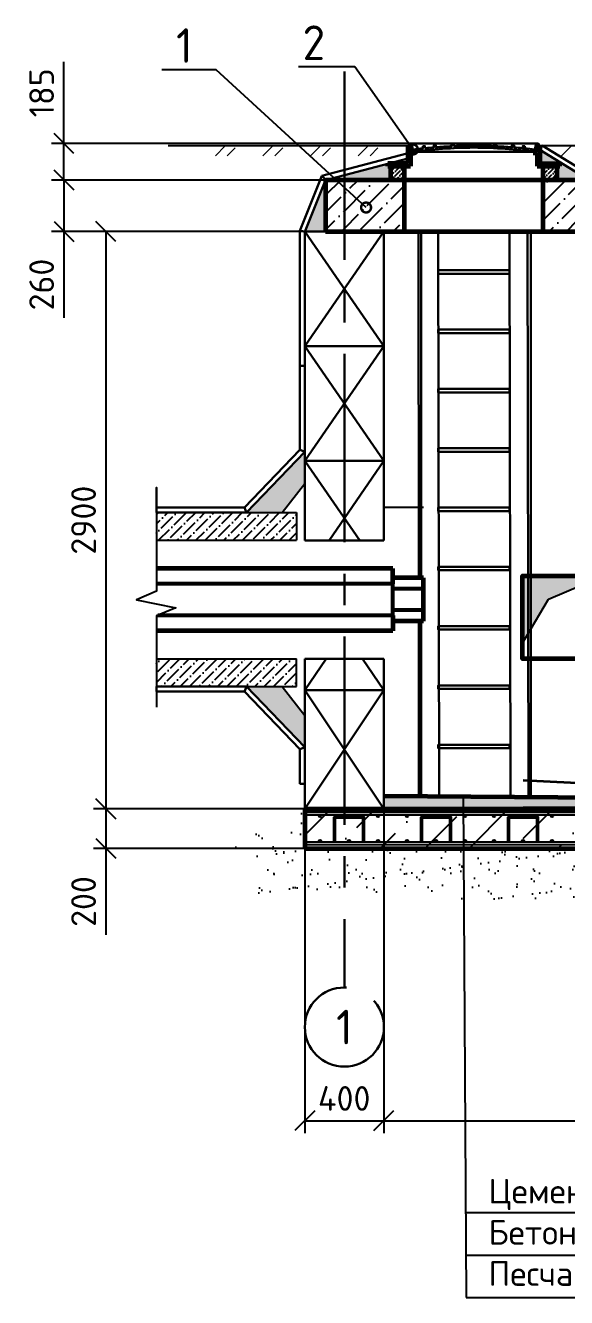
# Model space of a CAD drawing. Header units: metres. Extents: x -18 to 14983, y 1157 to 3877.
# Drawn here: x 6149.2 to 6203.9, y 2145.2 to 2273.9 of the extents above; entities that cross this region are included whole.
import ezdxf
from ezdxf import colors
from ezdxf.entities.mleader import LeaderData, LeaderLine
from ezdxf.math import Vec2, Vec3

# ---------------------------------------------------------------- set-up
doc = ezdxf.new("R2010")
doc.units = ezdxf.units.M
doc.linetypes.add('осевая2', pattern=[28.575, 19.05, -3.175, 3.175, -3.175])
for name, color, linetype, lineweight in [('Осевая', 2, 'осевая2', 30), ('Основной', 1, 'Continuous', 60), ('Размер 3.5', 250, 'Continuous', 35), ('Размеры на чертеже', 250, 'Continuous', 25), ('Тонкие', 5, 'Continuous', 30)]:
    doc.layers.add(name, color=color, linetype=linetype, lineweight=lineweight)
doc.layers.add('Штриховка', color=7, linetype='Continuous')
doc.styles.add('-ISOCPEUR-', font='isocpeur.ttf')
doc.styles.add('GOST', font='GOST_Common.ttf')
doc.styles.get("Standard").update_dxf_attribs({"font": 'GOST_Common.ttf'})
doc.dimstyles.new('М 1 к 50', dxfattribs={"dimtxt": 2.5, "dimasz": 2, "dimexe": 1.25, "dimexo": 0, "dimgap": 1, "dimtad": 1, "dimdec": 0, "dimlfac": 50, "dimzin": 0, "dimdsep": 46, "dimtxsty": 'GOST', "dimblk": 'OBLIQUE', "dimcen": 0, "dimclrd": 256, "dimclre": 256, "dimclrt": 256, "dimazin": 2, "dimtfac": 1, "dimtdec": 0, "dimtmove": 0, "dimatfit": 3, "dimldrblk": 'NONE', "dimfxl": 1.25, "dimtolj": 1, "dimtzin": 0, "dimlwd": -1, "dimlwe": -1, "dimarcsym": 2})
pattern_1 = [(45, (-1725.7418, -750.6174), (0.65668123, 2.40783117), [3.095625, -0.619125, 0, -0.619125])]

# ---------------------------------------------------------------- blocks, each defined once
blk = doc.blocks.new('*U517')
at = {"layer": 'Тонкие'}
blk.add_lwpolyline([(-3.6, -0.18), (3.6, -0.18), (3.6, 0.18), (-3.6, 0.18)], close=True, dxfattribs=at)
blk = doc.blocks.new('*U518')
at = {"layer": 'Тонкие', "color": 0, "linetype": 'ByBlock', "lineweight": -2, "transparency": 16777216}
for p in [(0, 48), (0, 42), (0, 36), (0, 30), (0, 24), (0, 18), (0, 12), (0, 6), (0, 0)]:
    blk.add_blockref('*U517', p, dxfattribs=at)
blk = doc.blocks.new('_Oblique')
at = {"color": 0, "linetype": 'ByBlock', "lineweight": -2}
blk.add_line((-0.5, -0.5), (0.5, 0.5), dxfattribs=at)
blk = doc.blocks.new('*D524')
at = {"transparency": 16777216}
for p, q in [((6177.46, 2253.04), (6156.08, 2253.04)), ((6157.33, 2253.04), (6157.33, 2194.64)), ((6177.45, 2194.64), (6156.08, 2194.64))]:
    blk.add_line(p, q, dxfattribs=at)
at = {"layer": 'Defpoints', "color": 0, "transparency": 16777216}
for p in [(6177.46, 2253.04), (6157.33, 2194.64), (6177.45, 2194.64)]:
    blk.add_point(p, dxfattribs=at)
at = {"transparency": 16777216, "xscale": 2, "yscale": 2, "zscale": 2}
for p, rotation in [((6157.33, 2253.04), 90), ((6157.33, 2194.64), 270)]:
    blk.add_blockref('_Oblique', p, dxfattribs=dict(at, rotation=rotation))
at = {"transparency": 16777216, "insert": (6155.08, 2223.84), "char_height": 2.5, "attachment_point": 5, "rotation": 90, "style": '-ISOCPEUR-'}
blk.add_mtext('\\A1;2900', dxfattribs=at)
blk = doc.blocks.new('_None')
blk = doc.blocks.new('*D525')
at = {"transparency": 16777216}
for p, q in [((6179.56, 2258.24), (6151.84, 2258.24)), ((6153.09, 2258.24), (6153.09, 2253.04)), ((6179.56, 2253.04), (6151.84, 2253.04)), ((6153.09, 2253.04), (6153.09, 2244.29))]:
    blk.add_line(p, q, dxfattribs=at)
at = {"layer": 'Defpoints', "color": 0, "transparency": 16777216}
for p in [(6153.09, 2258.24), (6179.56, 2258.24), (6179.56, 2253.04)]:
    blk.add_point(p, dxfattribs=at)
at = {"transparency": 16777216, "xscale": 2, "yscale": 2, "zscale": 2}
for p, rotation in [((6153.09, 2258.24), 90), ((6153.09, 2253.04), 270)]:
    blk.add_blockref('_Oblique', p, dxfattribs=dict(at, rotation=rotation))
at = {"transparency": 16777216, "insert": (6150.84, 2247.67), "char_height": 2.5, "attachment_point": 5, "rotation": 90, "style": '-ISOCPEUR-'}
blk.add_mtext('\\A1;260', dxfattribs=at)
blk = doc.blocks.new('*D522')
at = {"transparency": 16777216}
for p, q in [((6153.09, 2261.94), (6153.09, 2270.19)), ((6188.04, 2261.94), (6151.84, 2261.94)), ((6153.09, 2258.24), (6153.09, 2261.94)), ((6163.63, 2258.24), (6151.84, 2258.24))]:
    blk.add_line(p, q, dxfattribs=at)
at = {"layer": 'Defpoints', "color": 0, "transparency": 16777216}
for p in [(6188.04, 2261.94), (6153.09, 2258.24), (6163.63, 2258.24)]:
    blk.add_point(p, dxfattribs=at)
at = {"transparency": 16777216, "xscale": 2, "yscale": 2, "zscale": 2}
for p, rotation in [((6153.09, 2261.94), 90), ((6153.09, 2258.24), 270)]:
    blk.add_blockref('_Oblique', p, dxfattribs=dict(at, rotation=rotation))
at = {"transparency": 16777216, "insert": (6150.84, 2267.06), "char_height": 2.5, "attachment_point": 5, "rotation": 90, "style": '-ISOCPEUR-'}
blk.add_mtext('\\A1;185', dxfattribs=at)
blk = doc.blocks.new('*U519')
at = {"layer": 'Штриховка'}
blk.add_line((-42.5, 0), (42.5, 0), dxfattribs=at)
blk = doc.blocks.new('*U520')
at = {"layer": 'Штриховка', "color": 0, "linetype": 'ByBlock', "lineweight": -2, "transparency": 16777216}
for p in [(0, 8.6), (0, 4.3), (0, 0)]:
    blk.add_blockref('*U519', p, dxfattribs=at)
blk = doc.blocks.new('*D526')
at = {"transparency": 16777216}
for p, q in [((6185.42, 2194.69), (6185.42, 2161.85)), ((6177.45, 2190.64), (6177.45, 2161.85)), ((6177.45, 2163.1), (6185.42, 2163.1))]:
    blk.add_line(p, q, dxfattribs=at)
at = {"layer": 'Defpoints', "color": 0, "transparency": 16777216}
for p in [(6185.42, 2194.69), (6177.45, 2190.64), (6185.42, 2163.1)]:
    blk.add_point(p, dxfattribs=at)
at = {"transparency": 16777216, "xscale": 2, "yscale": 2, "zscale": 2, "rotation": 180}
blk.add_blockref('_Oblique', (6177.45, 2163.1), dxfattribs=at)
at = {"transparency": 16777216, "xscale": 2, "yscale": 2, "zscale": 2}
blk.add_blockref('_Oblique', (6185.42, 2163.1), dxfattribs=at)
at = {"transparency": 16777216, "insert": (6181.43, 2165.35), "char_height": 2.5, "attachment_point": 5, "style": '-ISOCPEUR-'}
blk.add_mtext('\\A1;400', dxfattribs=at)
blk = doc.blocks.new('*D527')
at = {"transparency": 16777216}
for p, q in [((6235.66, 2195.04), (6235.66, 2161.85)), ((6185.42, 2190.64), (6185.42, 2161.85)), ((6185.42, 2163.1), (6235.66, 2163.1))]:
    blk.add_line(p, q, dxfattribs=at)
at = {"layer": 'Defpoints', "color": 0, "transparency": 16777216}
for p in [(6235.66, 2195.04), (6185.42, 2190.64), (6235.66, 2163.1)]:
    blk.add_point(p, dxfattribs=at)
at = {"transparency": 16777216, "xscale": 2, "yscale": 2, "zscale": 2, "rotation": 180}
blk.add_blockref('_Oblique', (6185.42, 2163.1), dxfattribs=at)
at = {"transparency": 16777216, "xscale": 2, "yscale": 2, "zscale": 2}
blk.add_blockref('_Oblique', (6235.66, 2163.1), dxfattribs=at)
at = {"transparency": 16777216, "insert": (6210.54, 2165.35), "char_height": 2.5, "attachment_point": 5, "style": '-ISOCPEUR-'}
blk.add_mtext('\\A1;2530', dxfattribs=at)
blk = doc.blocks.new('_DotSmall')
at = {"color": 0, "linetype": 'ByBlock', "const_width": 0.5}
blk.add_lwpolyline([(-0.0625, 0, 1), (0.0625, 0, 1)], format="xyb", close=True, dxfattribs=at)
blk = doc.blocks.new('*D529')
at = {"transparency": 16777216}
for p, q in [((6177.45, 2194.64), (6156.08, 2194.64)), ((6157.33, 2194.64), (6157.33, 2190.64)), ((6177.45, 2190.64), (6156.08, 2190.64)), ((6157.33, 2190.64), (6157.33, 2181.89))]:
    blk.add_line(p, q, dxfattribs=at)
at = {"layer": 'Defpoints', "color": 0, "transparency": 16777216}
for p in [(6177.45, 2194.64), (6157.33, 2190.64), (6177.45, 2190.64)]:
    blk.add_point(p, dxfattribs=at)
at = {"transparency": 16777216, "xscale": 2, "yscale": 2, "zscale": 2}
for p, rotation in [((6157.33, 2194.64), 90), ((6157.33, 2190.64), 270)]:
    blk.add_blockref('_Oblique', p, dxfattribs=dict(at, rotation=rotation))
at = {"transparency": 16777216, "insert": (6155.08, 2185.27), "char_height": 2.5, "attachment_point": 5, "rotation": 90, "style": '-ISOCPEUR-'}
blk.add_mtext('\\A1;200', dxfattribs=at)

msp = doc.modelspace()

# ---------------------------------------------------------------- hatches: boundary and pattern name
h = msp.add_hatch()
h.set_pattern_fill('ANSI36', scale=0.21)
h.set_pattern_definition([(45, (-1778.9805, -750.6174), (0.353597585, 1.29652448), [1.666875, -0.333375, 0, -0.333375])])
h.paths.add_polyline_path([(6176.6065, 2223.0082), (6176.6065, 2224.6082), (6162.4413, 2224.6082), (6162.4413, 2221.8082), (6176.6065, 2221.8082)])
h.paths.add_polyline_path([(6176.6065, 2209.8082), (6162.4413, 2209.8082), (6162.4413, 2207.0082), (6176.6065, 2207.0082)])
h = msp.add_hatch(color=7)
h.dxf.hatch_style = 1
h.paths.add_polyline_path([(6202.1003, 2215.865), (6205.4994, 2217.3099), (6215.97, 2218.2065), (6199.4633, 2218.2065), (6199.4633, 2211.4133)])
at = {"layer": 'Штриховка'}
h = msp.add_hatch(dxfattribs=at)
h.set_pattern_fill('ANSI31', color=256, scale=0.1)
h.set_pattern_definition([(45, (4037.5076, 41.79707), (-0.224506403, 0.224506403), [])])
h.paths.add_polyline_path([(6194.5389, 2261.5193, -0.02800707), (6200.8672, 2261.0999), (6201.035, 2261.9387), (6200.8212, 2261.9387), (6200.6997, 2261.3314, 0.0045535), (6199.6702, 2261.4448), (6199.6912, 2261.6534, 0.00091844), (6199.4826, 2261.6741), (6199.4615, 2261.4654, 0.00388307), (6198.5818, 2261.544), (6198.5971, 2261.7328), (6198.575, 2261.7549, 0.00081395), (6198.3898, 2261.7697), (6198.3727, 2261.5607, 0.00704564), (6196.7734, 2261.6624), (6196.7838, 2261.8718, 0.00091844), (6196.5743, 2261.8818), (6196.5639, 2261.6724, 0.0089374), (6194.5368, 2261.729, 0.00889737), (6192.5139, 2261.6724), (6192.5035, 2261.8818, 0.00091844), (6192.2941, 2261.8718), (6192.3044, 2261.6624, 0.00704564), (6190.7051, 2261.5607), (6190.6881, 2261.7697, 0.00091844), (6190.479, 2261.753), (6190.4961, 2261.544, 0.00388307), (6189.6163, 2261.4654), (6189.5953, 2261.6741, 0.00091844), (6189.3866, 2261.6534), (6189.4076, 2261.4448, 0.0045535), (6188.3781, 2261.3314), (6188.2567, 2261.9387), (6188.0428, 2261.9387), (6188.2106, 2261.0999, -0.02800707)])
at = {"layer": 'Штриховка', "ltscale": 0.5}
h = msp.add_hatch(dxfattribs=at)
h.set_pattern_fill('AR-CONC', color=256, scale=0.006, style=0)
h.set_pattern_definition([(50, (-1256.1972, -777.1501), (1.09310801, -0.09563451), [0.1143, -1.2573]), (355, (-1256.1972, -777.1501), (-0.21146053, 1.14634107), [0.09144, -1.0058435]), (100.451445, (-1256.1061, -777.1581), (0.88164748, 1.05070651), [0.09714005, -1.06854147]), (46.1842, (-1256.1972, -776.8453), (1.62647425, -0.25225397), [0.17145, -1.88595]), (96.635558, (-1256.0617, -776.8663), (1.4244248, 1.48455675), [0.14571014, -1.60281365]), (351.18415, (-1256.1972, -776.8453), (1.4244248, 1.48455675), [0.1371598, -1.5087584]), (21, (-1256.0448, -776.9215), (0.90968635, -0.61359119), [0.1143, -1.2573]), (326, (-1256.0448, -776.9215), (0.37081217, 1.1051278), [0.09144, -1.00584]), (71.451445, (-1255.969, -776.9726), (1.28049852, 0.49153661), [0.09714005, -1.06853963]), (37.5, (-1256.19723, -777.1501), (0.01853162, 0.507330233), [0, -0.993648, 0, -1.02108, 0, -1.00965]), (7.5, (-1256.19723, -777.1501), (0.400917975, 0.60108345), [0, -0.582168, 0, -0.970788, 0, -0.38481]), (327.5, (-1256.5371, -777.1501), (0.81354357, -0.034372464), [0, -0.381, 0, -1.18872, 0, -1.57734]), (317.5, (-1256.6895, -777.1501), (0.88877509, 0.152558946), [0, -0.4953, 0, -0.789432, 0, -1.12014])])
h.paths.add_polyline_path([(6177.4641, 2253.0422), (6179.5551, 2253.0422), (6179.5551, 2258.2422)])
h.paths.add_polyline_path([(6186.1391, 2258.2422), (6186.1391, 2259.6422), (6185.8379, 2259.6422), (6185.8383, 2259.8914), (6181.4495, 2258.7394), (6181.4495, 2258.2422)])
h.paths.add_polyline_path([(6187.8791, 2259.8999), (6187.8791, 2260.427), (6185.8841, 2259.9034)])
h.paths.add_polyline_path([(6203.2374, 2259.9035), (6203.2379, 2259.6422), (6202.9391, 2259.6422), (6202.9391, 2258.2422), (6218.1711, 2258.2422), (6218.1711, 2259.6422), (6217.8723, 2259.6422), (6217.8728, 2259.9035), (6219.9111, 2259.8999), (6219.9111, 2261.2925), (6215.4067, 2258.5619), (6205.6485, 2258.5672), (6201.1991, 2261.2925), (6201.1991, 2259.8999)])
h.paths.add_polyline_path([(6233.2311, 2260.427), (6233.2311, 2259.8999), (6233.9699, 2259.9012, -0.01384501), (6234.1686, 2260.1809)])
h.paths.add_polyline_path([(6239.6607, 2258.2422), (6239.6607, 2258.7394), (6235.2718, 2259.8914), (6235.2723, 2259.6422), (6234.9711, 2259.6422), (6234.9711, 2258.2422)])
h.paths.add_polyline_path([(6241.5551, 2258.2422), (6241.5551, 2253.0422), (6243.6461, 2253.0422)])
at = {"layer": 'Штриховка'}
h = msp.add_hatch(dxfattribs=at)
h.set_pattern_fill('ANSI36', color=256, scale=0.1)
h.set_pattern_definition([(45, (4088.7076, 41.79707), (0.168379802, 0.617392608), [0.79375, -0.15875, 0, -0.15875])])
h.paths.add_polyline_path([(6186.1391, 2258.2422), (6187.5391, 2258.2422), (6187.5391, 2259.6422), (6186.1391, 2259.6422)])
h.paths.add_polyline_path([(6202.9391, 2258.2422), (6202.9391, 2259.6422), (6201.5391, 2259.6422), (6201.5391, 2258.2422)])
h = msp.add_hatch(dxfattribs=at)
h.set_pattern_fill('ANSI36', color=256, scale=0.39)
h.set_pattern_definition(pattern_1)
h.paths.add_polyline_path([(6181.4495, 2258.2422), (6179.5551, 2258.2422), (6179.5551, 2253.0422), (6181.4495, 2253.0422)])
h = msp.add_hatch(dxfattribs=at)
h.set_pattern_fill('ANSI36', color=256, scale=0.39)
h.set_pattern_definition(pattern_1)
h.paths.add_polyline_path([(6239.6607, 2258.2422), (6233.5711, 2258.2422), (6233.5711, 2253.0422), (6239.6607, 2253.0422)])
h.paths.add_polyline_path([(6241.5551, 2258.2422), (6239.6607, 2258.2422), (6239.6607, 2253.0422), (6241.5551, 2253.0422)])
h.paths.add_polyline_path([(6187.5391, 2258.2422), (6181.4495, 2258.2422), (6181.4495, 2253.0422), (6187.5391, 2253.0422)])
h.paths.add_polyline_path([(6219.5711, 2258.2422), (6201.5391, 2258.2422), (6201.5391, 2253.0422), (6219.5711, 2253.0422)])
h = msp.add_hatch(dxfattribs=at)
h.set_pattern_fill('AR-SAND', color=256, scale=0.012, style=0)
h.set_pattern_definition([(37.5, (-1778.9805, -750.6174), (-0.019200376, 0.587295885), [0, -0.463296, 0, -0.51816, 0, -0.4953]), (7.5, (-1778.9805, -750.6174), (0.53942794, 0.86019012), [0, -0.249936, 0, -0.417576, 0, -0.16002]), (327.5, (-1779.3554, -750.6174), (0.949190844, 0.001724622), [0, -0.1524, 0, -0.54864, 0, -0.71628]), (317.5, (-1779.3554, -750.6174), (0.91626774, 0.26751519), [0, -0.0762, 0, -0.359664, 0, -0.41148])])
h.paths.add_polyline_path([(6177.4497, 2227.5449), (6177.4497, 2230.7387), (6171.5478, 2224.6082), (6175.1529, 2224.6082)])
h.paths.add_polyline_path([(6175.1529, 2207.0082), (6171.5478, 2207.0082), (6177.4496, 2200.8778), (6177.4497, 2204.0715)])
h = msp.add_hatch(dxfattribs=at)
h.set_pattern_fill('ANSI36', color=256)
h.set_pattern_definition([(45, (3930.336, 52.6444), (1.683798, 6.173926), [7.9375, -1.5875, 0, -1.5875])])
h.paths.add_polyline_path([(6177.4497, 2194.6423), (6177.4497, 2190.6423), (6221.6606, 2190.6423), (6221.6606, 2184.6423), (6243.6389, 2184.6423), (6243.639, 2195.0423), (6235.6606, 2195.0423), (6235.6606, 2194.6423), (6233.6606, 2194.6423), (6233.6606, 2186.6423), (6225.6606, 2186.6423), (6225.6606, 2194.6423)])
h = msp.add_hatch(dxfattribs=at)
h.set_pattern_fill('AR-SAND', color=256, scale=0.012, style=0)
h.set_pattern_definition([(37.5, (-1629.83544, -750.6174), (-0.019200376, 0.587295885), [0, -0.463296, 0, -0.51816, 0, -0.4953]), (7.5, (-1629.83544, -750.6174), (0.53942794, 0.86019012), [0, -0.249936, 0, -0.417576, 0, -0.16002]), (327.5, (-1630.21034, -750.6174), (0.949190844, 0.001724622), [0, -0.1524, 0, -0.54864, 0, -0.71628]), (317.5, (-1630.21034, -750.6174), (0.91626774, 0.26751519), [0, -0.0762, 0, -0.359664, 0, -0.41148])])
h.paths.add_polyline_path([(6235.6606, 2196.0074), (6235.6606, 2194.6423), (6233.6606, 2194.6423), (6233.6606, 2194.3811), (6233.0279, 2194.3745), (6233.0279, 2195.3621), (6234.7431, 2195.3621), (6234.7431, 2195.679)])
h.paths.add_polyline_path([(6185.4496, 2195.9529), (6185.5236, 2194.6423), (6225.6606, 2194.6423), (6225.6606, 2194.3866), (6226.2899, 2194.3838), (6226.2899, 2195.3621), (6224.6972, 2195.3621), (6224.6972, 2195.6562)])
h = msp.add_hatch(dxfattribs=at)
h.set_pattern_fill('AR-SAND', color=256, scale=0.0566, style=0)
h.set_pattern_definition([(37.5, (-1629.8354, -750.6174), (-0.0905618, 2.7700789), [0, -2.1852128, 0, -2.443988, 0, -2.336165]), (7.5, (-1629.8354, -750.6174), (2.5443018, 4.05723), [0, -1.1788648, 0, -1.9695668, 0, -0.754761]), (327.5, (-1631.6037, -750.6174), (4.4770168, 0.00813447), [0, -0.71882, 0, -2.587752, 0, -3.378454]), (317.5, (-1631.6037, -750.6174), (4.3217295, 1.26178), [0, -0.35941, 0, -1.6964152, 0, -1.940814])])
edge = h.paths.add_edge_path()
edge.add_line((6172.506, 2190.647), (6218.3456, 2190.6423))
edge.add_arc((6245.146, 2201.5339), 28.929, 202.116652, 215.725161)
edge.add_line((6221.6606, 2184.6423), (6243.6606, 2184.6423))
edge.add_line((6243.6606, 2184.6423), (6243.6606, 2189.6797))
edge.add_line((6243.6606, 2189.6797), (6253.199, 2189.6797))
edge.add_line((6253.199, 2189.6797), (6244.3531, 2180.2206))
edge.add_line((6244.3531, 2180.2206), (6215.2211, 2180.2206))
edge.add_line((6215.2211, 2180.2206), (6210.0592, 2185.3959))
edge.add_line((6210.0592, 2185.3959), (6172.506, 2185.5648))
edge.add_line((6172.506, 2185.5648), (6172.506, 2190.647))
h.paths.add_polyline_path([(6169.6538, 2190.6423), (6177.4497, 2194.6709), (6177.4497, 2190.6138)])
edge = h.paths.add_edge_path(flags=16)
edge.add_arc((6245.146, 2201.5339), 28.929, 202.116652, 215.725161, ccw=False)
edge.add_line((6218.3456, 2190.6423), (6221.6606, 2190.6423))
edge.add_line((6221.6606, 2190.6423), (6221.6606, 2184.6423))

# ---------------------------------------------------------------- linework, layer by layer
for p, q in [((6177.4497, 2230.7387), (6171.5478, 2224.6082)), ((6175.1529, 2224.6082), (6177.4497, 2227.5449)), ((6162.4413, 2224.6082), (6176.6065, 2224.6082)), ((6176.6065, 2224.6082), (6176.6065, 2221.8082)), ((6185.45, 2225.1406), (6186.45, 2225.1406)), ((6186.45, 2225.1406), (6189.45, 2225.1406)), ((6162.4413, 2221.8082), (6176.6065, 2221.8082)), ((6202.1003, 2215.865), (6205.4994, 2217.3099)), ((6199.4633, 2211.4133), (6202.1003, 2215.865)), ((6162.4413, 2209.8082), (6176.6065, 2209.8082)), ((6176.6065, 2207.0082), (6176.6065, 2209.8082)), ((6162.4413, 2207.0082), (6176.6065, 2207.0082)), ((6177.4497, 2200.8777), (6171.5478, 2207.0082)), ((6175.1529, 2207.0082), (6177.4497, 2204.0715))]:
    msp.add_line(p, q)
at = {"color": 4, "lineweight": 60}
for p, q in [((6186.338, 2218.9582), (6162.4413, 2218.9582)), ((6186.338, 2217.4082), (6186.338, 2218.9582)), ((6189.45, 2217.9982), (6186.338, 2217.9982)), ((6189.45, 2213.6182), (6189.45, 2217.9982)), ((6186.338, 2214.2082), (6186.338, 2212.6582)), ((6189.45, 2213.6182), (6186.338, 2213.6182)), ((6186.338, 2212.6582), (6162.4413, 2212.6582))]:
    msp.add_line(p, q, dxfattribs=at)
at = {"color": 6, "lineweight": 53}
for p, q in [((6186.338, 2217.4082), (6162.4413, 2217.4082)), ((6186.338, 2214.2082), (6186.338, 2217.4082)), ((6189.45, 2216.8882), (6186.338, 2216.8882)), ((6189.45, 2214.7282), (6189.45, 2216.8882)), ((6189.45, 2214.7282), (6186.338, 2214.7282)), ((6186.338, 2214.2082), (6162.5735, 2214.2082))]:
    msp.add_line(p, q, dxfattribs=at)
at = {"color": 7, "lineweight": 25, "ltscale": 20}
msp.add_line((6223.6606, 2191.2637), (6177.4497, 2191.2637), dxfattribs=at)
for points in [[(6162.4413, 2224.6082), (6162.4413, 2227.13), (6162.4413, 2219.1462), (6162.4413, 2216.6421), (6160.4178, 2215.7888), (6164.4231, 2214.9881), (6162.4413, 2214.1524), (6162.4413, 2204.9369)], [(6193.4702, 2195.891), (6193.7696, 2145.2122)]]:
    msp.add_lwpolyline(points)
for points in [[(6223.6606, 2194.2557), (6177.4497, 2194.2557)], [(6177.4497, 2194.021), (6223.6606, 2194.021), (6223.6606, 2194.2557)], [(6177.4497, 2191.029), (6223.6606, 2191.029), (6223.6606, 2191.2637)]]:
    msp.add_lwpolyline(points, dxfattribs=at)
at = {"color": 0, "lineweight": 50, "ltscale": 20}
for points in [[(6183.3859, 2191.2637), (6183.3859, 2193.7863), (6180.4526, 2193.7863), (6180.4526, 2191.2637)], [(6192.1859, 2191.2637), (6192.1859, 2193.7863), (6189.2526, 2193.7863), (6189.2526, 2191.2637)], [(6200.9859, 2191.2637), (6200.9859, 2193.7863), (6198.0526, 2193.7863), (6198.0526, 2191.2637)]]:
    msp.add_lwpolyline(points, dxfattribs=at)
at = {"color": 7, "lineweight": 25, "ltscale": 20}
for centre in [(6178.9859, 2193.9037), (6181.9193, 2193.9037), (6184.8526, 2193.9037), (6187.7859, 2193.9037), (6190.7193, 2193.9037), (6193.6526, 2193.9037), (6196.5859, 2193.9037), (6199.5193, 2193.9037), (6202.4526, 2193.9037), (6178.9859, 2191.381), (6181.9193, 2191.381), (6184.8526, 2191.381), (6187.7859, 2191.381), (6190.7193, 2191.381), (6193.6526, 2191.381), (6196.5859, 2191.381), (6199.5193, 2191.381), (6202.4526, 2191.381)]:
    msp.add_circle(centre, 0.1173, dxfattribs=at)
at = {"layer": 'Осевая'}
msp.add_line((6181.4495, 2269.2241), (6181.4495, 2176.558), dxfattribs=at)
msp.add_circle((6181.4492, 2172.5706), 4.0002, dxfattribs=at)
at = {"layer": 'Основной'}
for p, q in [((6188.0791, 2261.6999), (6187.8791, 2261.6999)), ((6187.8791, 2261.6999), (6187.8791, 2259.8999)), ((6188.1291, 2261.0999), (6188.0791, 2261.6999)), ((6188.1291, 2261.0999), (6188.5391, 2261.0999)), ((6188.5391, 2260.9999), (6188.1291, 2260.9999)), ((6188.1291, 2260.9999), (6188.1291, 2259.6422)), ((6188.5391, 2261.0999), (6188.5391, 2260.9999)), ((6200.5391, 2261.0999), (6200.5391, 2260.9999)), ((6200.5391, 2261.0999), (6200.9491, 2261.0999)), ((6200.5391, 2260.9999), (6200.9491, 2260.9999)), ((6200.9491, 2261.0999), (6200.9991, 2261.6999)), ((6200.9491, 2260.9999), (6200.9491, 2259.6422)), ((6201.1991, 2261.6999), (6200.9991, 2261.6999)), ((6201.1991, 2261.6999), (6201.1991, 2259.8999)), ((6185.8379, 2259.6422), (6185.8384, 2259.9035)), ((6185.8379, 2259.6422), (6188.1291, 2259.6422)), ((6187.8791, 2259.8999), (6185.8384, 2259.9035)), ((6187.5391, 2253.0422), (6187.5391, 2259.6422)), ((6200.9491, 2259.6422), (6203.2379, 2259.6422)), ((6201.1991, 2259.8999), (6203.2399, 2259.9035)), ((6201.5391, 2253.0422), (6201.5391, 2259.6422)), ((6203.2379, 2259.6422), (6203.2374, 2259.9035)), ((6185.4496, 2195.9529), (6224.6972, 2195.6497)), ((6177.4497, 2194.6423), (6225.6606, 2194.6423)), ((6177.4497, 2194.6423), (6177.4497, 2190.6423)), ((6177.4497, 2190.6423), (6221.6606, 2190.6423))]:
    msp.add_line(p, q, dxfattribs=at)
for points in [[(6187.5391, 2258.2422), (6186.1391, 2258.2422), (6186.1391, 2259.6422), (6188.1291, 2259.6422)], [(6200.9491, 2259.6422), (6202.9391, 2259.6422), (6202.9391, 2258.2422), (6201.5391, 2258.2422)]]:
    msp.add_lwpolyline(points, dxfattribs=at)
for points in [[(6179.5551, 2253.0422), (6241.5551, 2253.0422), (6241.5551, 2258.2422), (6179.5551, 2258.2422)], [(6225.4633, 2209.8066), (6199.4633, 2209.8066), (6199.4633, 2218.2065), (6225.4633, 2218.2065)]]:
    msp.add_lwpolyline(points, close=True, dxfattribs=at)
at = {"layer": 'Размер 3.5'}
msp.add_line((6209.9922, 2197.0088), (6199.5337, 2197.5031), dxfattribs=at)
at = {"layer": 'Размеры на чертеже'}
for p, q in [((6187.8791, 2261.6999), (6163.6264, 2261.6999)), ((6219.9111, 2261.6999), (6201.1991, 2261.6999))]:
    msp.add_line(p, q, dxfattribs=at)
at = {"layer": 'Тонкие'}
for p, q in [((6200.8212, 2261.9387), (6188.2567, 2261.9387)), ((6179.185, 2258.662), (6187.7522, 2260.9106)), ((6187.7522, 2260.9106), (6187.8156, 2260.6688)), ((6187.8791, 2260.427), (6187.8156, 2260.6688)), ((6201.1991, 2261.2925), (6201.3297, 2261.5057)), ((6201.1991, 2261.2925), (6205.6485, 2258.5672)), ((6201.4603, 2261.7189), (6201.3297, 2261.5057)), ((6201.4603, 2261.7189), (6205.7896, 2259.0671)), ((6179.5551, 2258.2422), (6187.8791, 2260.427)), ((6176.9497, 2253.1032), (6179.185, 2258.662)), ((6177.4497, 2253.0064), (6179.5551, 2258.2422)), ((6179.185, 2258.662), (6179.37, 2258.4521)), ((6179.5551, 2258.2422), (6179.37, 2258.4521)), ((6176.9497, 2239.4393), (6176.9497, 2253.1032)), ((6176.9497, 2253.1032), (6177.1997, 2253.0548)), ((6177.4497, 2253.0064), (6177.1997, 2253.0548)), ((6177.4497, 2239.4393), (6177.4497, 2253.0064)), ((6185.4503, 2253.0415), (6177.4503, 2253.0416)), ((6185.4503, 2241.4417), (6177.4503, 2253.0416)), ((6185.4503, 2253.0416), (6177.4503, 2241.4417)), ((6177.4504, 2253.0416), (6177.4504, 2241.4417)), ((6185.4503, 2253.0416), (6185.4503, 2241.4417)), ((6188.9721, 2217.9982), (6188.9453, 2253.0422)), ((6189.2111, 2217.9982), (6189.2111, 2253.0422)), ((6191.0429, 2195.9097), (6190.9454, 2253.0422)), ((6198.2545, 2195.854), (6198.1453, 2253.0422)), ((6199.9453, 2253.0422), (6200.0504, 2195.8401)), ((6200.2831, 2195.8383), (6200.2831, 2253.0422)), ((6185.4501, 2241.4417), (6177.4501, 2241.4418)), ((6185.4501, 2229.8419), (6177.4501, 2241.4418)), ((6185.4501, 2241.4418), (6177.4501, 2229.8419)), ((6177.4502, 2241.4418), (6177.4502, 2229.8419)), ((6185.4503, 2241.4415), (6177.4503, 2241.4416)), ((6185.4501, 2241.4418), (6185.4501, 2229.8419)), ((6176.9497, 2239.4393), (6177.1997, 2239.4393)), ((6176.9497, 2230.9403), (6176.9502, 2239.4393)), ((6176.9502, 2239.4393), (6177.2002, 2239.4393)), ((6177.4497, 2239.4393), (6177.1997, 2239.4393)), ((6177.4502, 2239.4393), (6177.2002, 2239.4393)), ((6177.4497, 2230.7387), (6177.4502, 2239.4393)), ((6171.3351, 2225.1082), (6176.9497, 2230.9403)), ((6171.5478, 2224.6082), (6177.4497, 2230.7387)), ((6176.9497, 2230.9403), (6177.1997, 2230.8395)), ((6177.4497, 2230.7387), (6177.1997, 2230.8395)), ((6185.45, 2229.8419), (6177.45, 2229.8419)), ((6183.0155, 2221.7832), (6177.45, 2229.8419)), ((6177.4501, 2229.8419), (6177.4501, 2223.0082)), ((6185.4501, 2229.8417), (6177.4501, 2229.8418)), ((6185.45, 2229.8419), (6179.9097, 2221.7832)), ((6185.45, 2229.8419), (6185.45, 2221.7832)), ((6162.4413, 2225.1082), (6162.4413, 2224.8582)), ((6162.4413, 2225.1082), (6171.3351, 2225.1082)), ((6162.4413, 2224.6082), (6162.4413, 2224.8582)), ((6162.4413, 2224.6082), (6171.5478, 2224.6082)), ((6171.3351, 2225.1082), (6171.4414, 2224.8582)), ((6171.5478, 2224.6082), (6171.4414, 2224.8582)), ((6177.4497, 2221.7832), (6185.45, 2221.7832)), ((6188.989, 2195.9256), (6188.9754, 2213.6182)), ((6189.2111, 2195.9239), (6189.2111, 2213.6182)), ((6177.4496, 2209.8082), (6185.4498, 2209.8082)), ((6179.6087, 2209.8082), (6177.4498, 2206.6422)), ((6185.4498, 2206.6422), (6183.2915, 2209.8082)), ((6185.4498, 2209.8082), (6185.4498, 2206.6422)), ((6177.4499, 2208.6082), (6177.4499, 2206.6422)), ((6162.4413, 2207.0082), (6162.4413, 2206.7582)), ((6162.4413, 2207.0082), (6171.5478, 2207.0082)), ((6162.4413, 2206.5082), (6162.4413, 2206.7582)), ((6171.3351, 2206.5082), (6171.4414, 2206.7582)), ((6171.5478, 2207.0082), (6171.4414, 2206.7582)), ((6171.5478, 2207.0082), (6177.4497, 2200.8777)), ((6185.4496, 2206.6422), (6177.4496, 2206.6423)), ((6185.4496, 2194.6423), (6177.4496, 2206.6423)), ((6177.4497, 2206.6423), (6177.4496, 2194.6424)), ((6185.4498, 2206.642), (6177.4498, 2206.6421)), ((6185.4496, 2206.6423), (6177.4521, 2194.6424)), ((6185.4496, 2206.6423), (6185.4496, 2194.6423)), ((6162.4413, 2206.5082), (6171.3351, 2206.5082)), ((6171.3351, 2206.5082), (6176.9497, 2200.6761)), ((6176.9497, 2200.6761), (6177.1997, 2200.7769)), ((6176.9497, 2200.6761), (6176.9499, 2197.1658)), ((6177.4497, 2200.8777), (6177.1997, 2200.7769)), ((6177.4497, 2200.8777), (6177.4499, 2197.1658)), ((6176.9499, 2197.1658), (6177.1999, 2197.1658)), ((6177.4499, 2197.1658), (6177.1999, 2197.1658)), ((6185.4496, 2194.6423), (6177.4496, 2194.6424))]:
    msp.add_line(p, q, dxfattribs=at)
at = {"layer": 'Тонкие', "lineweight": 20}
for p, q in [((6168.4082, 2260.6992), (6169.4089, 2261.6999)), ((6169.6106, 2260.6992), (6170.4122, 2261.5008)), ((6173.2179, 2260.6992), (6174.2187, 2261.6999)), ((6173.2179, 2260.6992), (6174.2187, 2261.6999)), ((6173.2179, 2260.6992), (6174.2187, 2261.6999)), ((6174.4203, 2260.6992), (6175.222, 2261.5008)), ((6174.4203, 2260.6992), (6175.222, 2261.5008)), ((6174.4203, 2260.6992), (6175.222, 2261.5008)), ((6178.0276, 2260.6992), (6179.0284, 2261.6999)), ((6178.0276, 2260.6992), (6179.0284, 2261.6999)), ((6179.2301, 2260.6992), (6180.0317, 2261.5008)), ((6179.2301, 2260.6992), (6180.0317, 2261.5008)), ((6182.8373, 2260.6992), (6183.8381, 2261.6999)), ((6184.0398, 2260.6992), (6184.8414, 2261.5008)), ((6203.4125, 2260.6992), (6204.4133, 2261.6999))]:
    msp.add_line(p, q, dxfattribs=at)
at = {"layer": 'Тонкие'}
msp.add_lwpolyline([(6200.8672, 2261.0999), (6201.035, 2261.9387), (6200.8212, 2261.9387), (6200.6997, 2261.3314, 0.0045535), (6199.6702, 2261.4448), (6199.6912, 2261.6534, 0.00091844), (6199.4826, 2261.6741), (6199.4615, 2261.4654, 0.00388307), (6198.5818, 2261.544), (6198.5988, 2261.753, 0.00091844), (6198.3898, 2261.7697), (6198.3727, 2261.5607, 0.00704564), (6196.7734, 2261.6624), (6196.7838, 2261.8718, 0.00091844), (6196.5743, 2261.8818), (6196.5639, 2261.6724, 0.0089374), (6194.5368, 2261.729, 0.00889737), (6192.5139, 2261.6724), (6192.5035, 2261.8818, 0.00091844), (6192.2941, 2261.8718), (6192.3044, 2261.6624, 0.00704564), (6190.7051, 2261.5607), (6190.6881, 2261.7697, 0.00091844), (6190.479, 2261.753), (6190.4961, 2261.544, 0.00388307), (6189.6163, 2261.4654), (6189.5953, 2261.6741, 0.00091844), (6189.3866, 2261.6534), (6189.4076, 2261.4448, 0.0045535), (6188.3781, 2261.3314), (6188.2567, 2261.9387), (6188.0428, 2261.9387), (6188.2106, 2261.0999)], format="xyb", dxfattribs=at)
msp.add_lwpolyline([(6188.2106, 2261.0999), (6194.5389, 2261.0999), (6200.8672, 2261.0999, 0.02800707), (6194.5389, 2261.5193, 0.02800707)], format="xyb", close=True, dxfattribs=at)
for points in [[(6177.4497, 2221.7832), (6177.4497, 2253.0422), (6243.6604, 2253.0422), (6243.6604, 2223.008)], [(6243.6604, 2209.8085), (6243.6604, 2195.0423), (6177.4496, 2194.6424), (6177.4496, 2209.8082)]]:
    msp.add_lwpolyline(points, dxfattribs=at)

# ---------------------------------------------------------------- block references
at = {"layer": 'Тонкие', "rotation": 180}
msp.add_blockref('*U518', (6194.5391, 2248.9452), dxfattribs=at)
at = {"layer": 'Штриховка'}
msp.add_blockref('*U520', (6236.2656, 2145.2122), dxfattribs=at)

# ---------------------------------------------------------------- texts
at = {"color": 0, "lineweight": 25, "ltscale": 25, "insert": (6196.0133, 2157.2292), "char_height": 2.5, "attachment_point": 1, "style": '-ISOCPEUR-'}
msp.add_mtext_dynamic_manual_height_columns('Цементно-песчаный р-р В-7,5 - 20-50 мм.\\PБетон В15,F150, W4 - 220мм\\PПесчаное основание - 200мм', width=89.674171, gutter_width=625, heights=[0], dxfattribs=at)
at = {"layer": 'Основной', "insert": (6181.4492, 2172.5706), "char_height": 3.5, "attachment_point": 5}
msp.add_mtext_dynamic_manual_height_columns('1', width=5.739849, gutter_width=12.5, heights=[0], dxfattribs=at)

# ---------------------------------------------------------------- dimensions: what is measured, and where the dimension line sits
for p1, p2, picture, middle in [((6188.0428, 2261.9387), (6163.6264, 2258.2422), '*D522', (6153.0941, 2267.0637)), ((6179.5551, 2253.0422), (6179.5551, 2258.2422), '*D525', (6153.0941, 2247.6672))]:
    dim = msp.add_linear_dim(base=(6153.0941, 2258.2422), p1=p1, p2=p2, angle=90, dimstyle='М 1 к 50', override={"dimtxsty": '-ISOCPEUR-'})
    dim.commit()
    dim.dimension.update_dxf_attribs({"geometry": picture, "text_midpoint": middle, "dimtype": 160})
dim = msp.add_linear_dim(base=(6157.3262, 2194.6424), p1=(6177.4641, 2253.0422), p2=(6177.4496, 2194.6424), angle=90, text='2900', dimstyle='М 1 к 50', override={"dimtxsty": '-ISOCPEUR-'})
dim.commit()
dim.dimension.update_dxf_attribs({"geometry": '*D524', "text_midpoint": (6155.0762, 2223.8423)})
dim = msp.add_linear_dim(base=(6157.3262, 2190.6423), p1=(6177.4521, 2194.6424), p2=(6177.4521, 2190.6423), angle=90, dimstyle='М 1 к 50', override={"dimtxsty": '-ISOCPEUR-'})
dim.commit()
dim.dimension.update_dxf_attribs({"geometry": '*D529', "text_midpoint": (6155.0762, 2185.2673)})
for base, p1, p2, text, picture, middle in [((6235.6606, 2163.1039), (6185.4175, 2190.6423), (6235.6606, 2195.0424), '2530', '*D527', (6210.5391, 2165.3539)), ((6185.4175, 2163.1039), (6177.4497, 2190.6423), (6185.4175, 2194.6905), '400', '*D526', (6181.4336, 2165.3539))]:
    dim = msp.add_linear_dim(base=base, p1=p1, p2=p2, text=text, dimstyle='М 1 к 50', override={"dimtxsty": '-ISOCPEUR-'})
    dim.commit()
    dim.dimension.update_dxf_attribs({"geometry": picture, "text_midpoint": middle})

# ---------------------------------------------------------------- leaders
at = {"layer": 'Размеры на чертеже'}
ml = msp.add_multileader_mtext('Standard', dxfattribs=at)
ml.set_content('1', color=256, style='GOST')
ml.set_leader_properties()
ml.set_arrow_properties(name='DOTSMALL')
ml.build(insert=Vec2(0, 0))
ml.multileader.update_dxf_attribs({"text_left_attachment_type": 6, "text_right_attachment_type": 6, "dogleg_length": 1, "arrow_head_size": 2})
ctx = ml.context
ctx.base_point, ctx.char_height, ctx.arrow_head_size, ctx.plane_origin = Vec3(6162.43, 2269.3931), 3.5, 2, Vec3(6182.8848, 2273.9675)
ctx.left_attachment, ctx.right_attachment = 6, 6
notes = []
notes.append((ctx, [(0, (1, 1, 0), (6168.48, 2269.3931), (-1, 0), 1, [(0, [(6183.6427, 2255.4616)], 0, [])])]))
ctx.mtext.insert, ctx.mtext.width, ctx.mtext.flow_direction = Vec3(6164.43, 2273.5931), 2.45, 5
ml = msp.add_multileader_mtext('Standard', dxfattribs=at)
ml.set_content('2', color=256, style='GOST')
ml.set_leader_properties()
ml.set_arrow_properties(name='DOTSMALL')
ml.build(insert=Vec2(0, 0))
ml.multileader.update_dxf_attribs({"text_left_attachment_type": 5, "text_right_attachment_type": 5, "dogleg_length": 1, "arrow_head_size": 2})
ctx = ml.context
ctx.base_point, ctx.char_height, ctx.arrow_head_size, ctx.plane_origin = Vec3(6175.7482, 2269.6766), 3.5, 2, Vec3(6205.1551, 2299.9133)
ctx.left_attachment, ctx.right_attachment, ctx.text_align_type = 5, 5, 2
notes.append((ctx, [(1, (1, 1, 0), (6182.4982, 2269.6766), (-1, 0), 1, [(0, [(6188.3781, 2261.3314)], 0, [])])]))
ctx.mtext.insert, ctx.mtext.alignment, ctx.mtext.flow_direction = Vec3(6179.4982, 2273.8766), 3, 5
for ctx, leaders in notes:
    for number, flags, end, landing, length, lines in leaders:
        leader = LeaderData()
        leader.index, (leader.has_last_leader_line, leader.has_dogleg_vector, leader.attachment_direction) = number, flags
        leader.last_leader_point, leader.dogleg_vector, leader.dogleg_length = Vec3(end), Vec3(landing), length
        for number, points, colour, breaks in lines:
            line = LeaderLine()
            line.index, line.vertices, line.color, line.breaks = number, Vec3.list(points), colors.encode_raw_color(colour), breaks
            leader.lines.append(line)
        ctx.leaders.append(leader)

doc.saveas('drawing.dxf')
